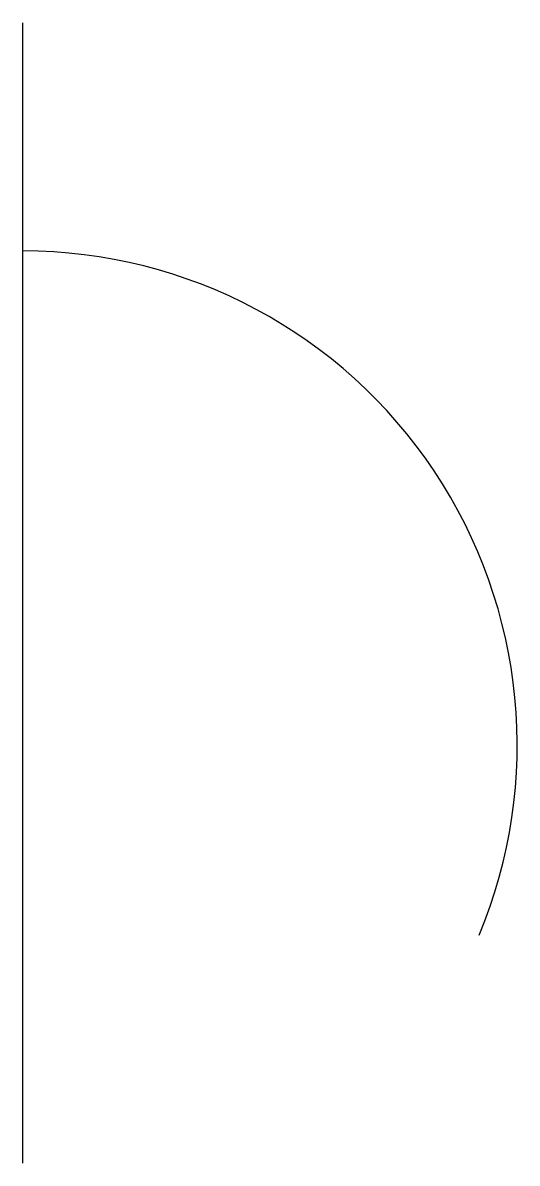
# Model space of a CAD drawing. Header units: millimetres. Extents: x 15 to 25.8, y 0 to 25.
import ezdxf

# ---------------------------------------------------------------- set-up
doc = ezdxf.new("R2010")
doc.units = ezdxf.units.MM
doc.layers.get('0').update_dxf_attribs({"lineweight": 25})

msp = doc.modelspace()

# ---------------------------------------------------------------- linework, layer by layer
msp.add_line((15, 0), (15, 25))
msp.add_arc((15, 9.167), 10.833, 337.3801, 90)

doc.saveas('drawing.dxf')
